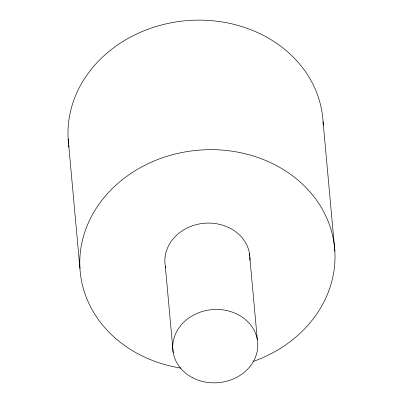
<?xml version="1.0" encoding="UTF-8"?>
<svg xmlns="http://www.w3.org/2000/svg" width="403" height="403" viewBox="0 0 403 403"><rect width="100%" height="100%" fill="white"/><g stroke="black" fill="none" stroke-linecap="round" stroke-linejoin="round"><path stroke-width="0.6" d="M323.06 121.605L334.848 251.14M249.457 253.331L257.321 339.689M165.331 266.252L173.189 352.605M68.152 138.914L79.94 268.443M249.875 256.862A42.587 36.658 -5.2 0 1 249.895 260.419M165.704 268.06A42.587 36.658 -5.2 0 1 201.349 223.61A42.587 36.658 -5.2 0 1 249.779 255.678M180.997 368.115A127.756 109.969 -5.2 0 1 97.954 205.726A127.756 109.969 -5.2 0 1 305.131 186.715A127.756 109.969 -5.2 0 1 253.124 361.496M68.56 143.695A127.756 109.969 -5.2 0 1 188.408 20.518A127.756 109.969 -5.2 0 1 323.206 125.318M69.024 147.266A127.756 109.969 -5.2 0 1 68.701 144.889M192.574 377.722A42.587 36.658 -5.2 0 0 257.764 346.575A42.587 36.658 -5.2 0 0 195.425 314.149A42.587 36.658 -5.2 0 0 192.574 377.722"/></g></svg>
